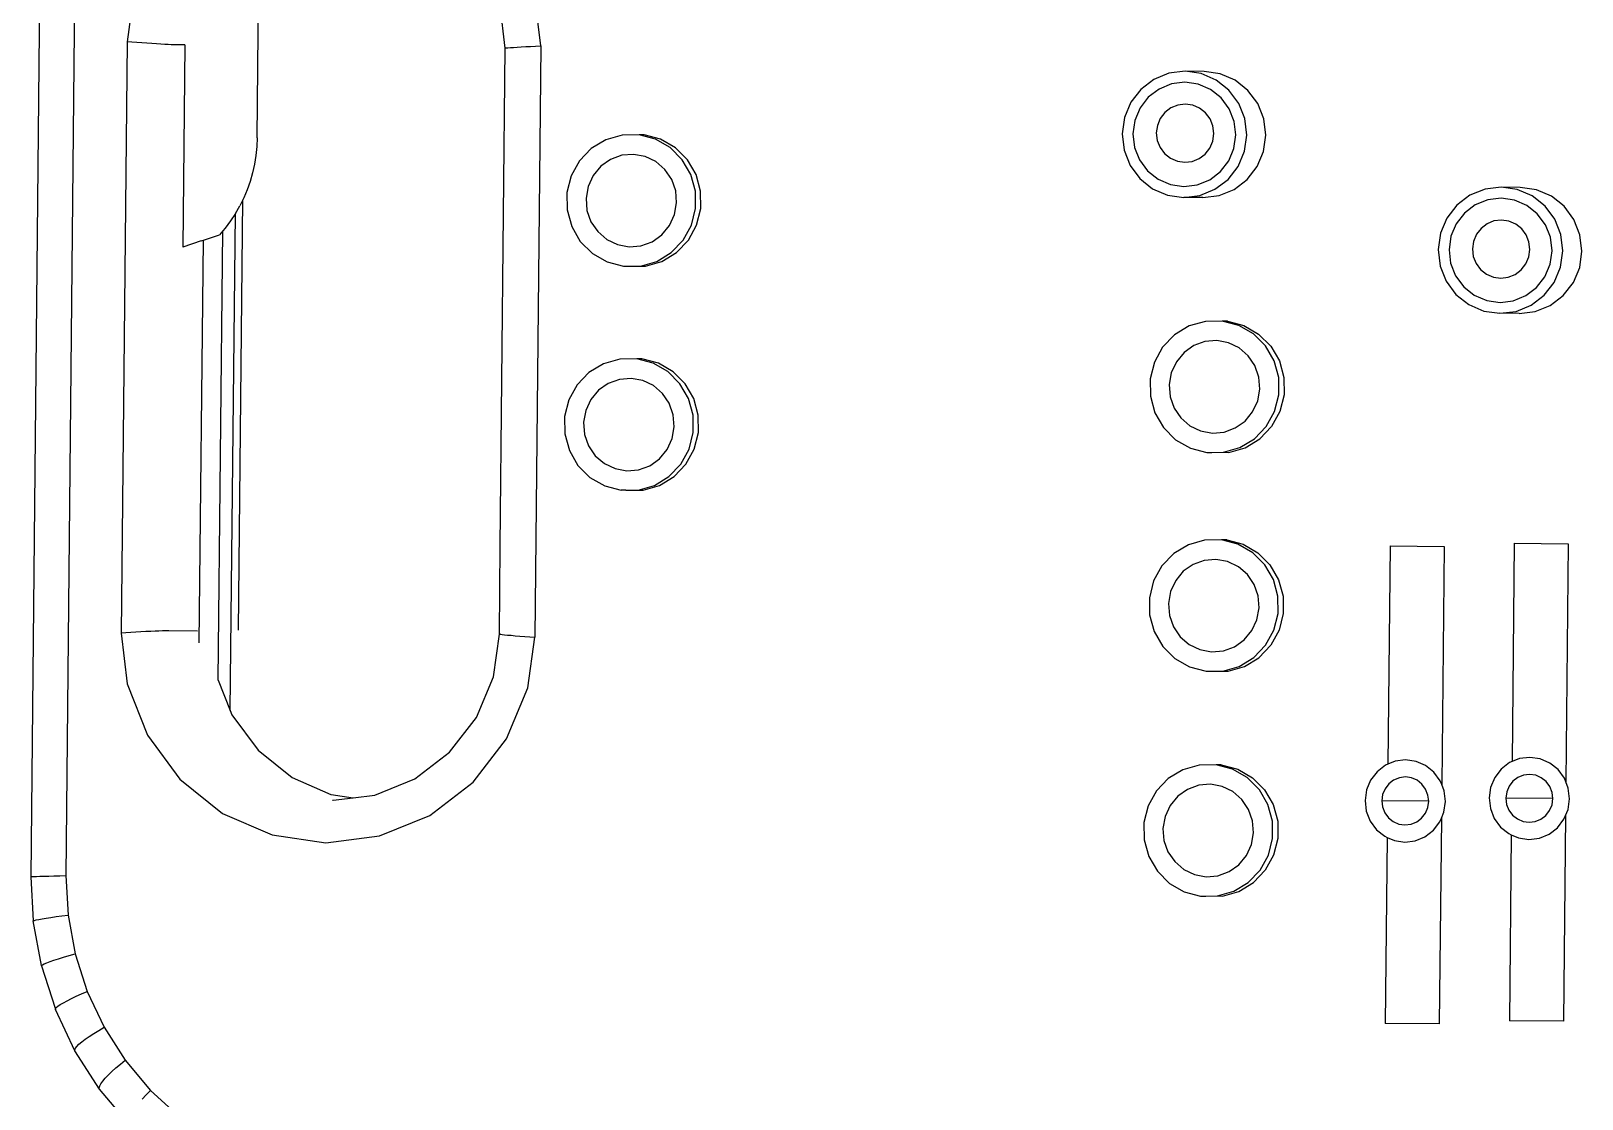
# Model space of a CAD drawing. Extents: x 3485972 to 3601240, y -673889 to -591207.
# Drawn here: x 3499661.6 to 3499848.6, y -608013.1 to -607884.4 of the extents above; entities that cross this region are included whole.
import ezdxf

# ---------------------------------------------------------------- set-up
doc = ezdxf.new("R2010")
doc.units = 0
doc.header["$LTSCALE"] = 6
doc.header["$MEASUREMENT"] = 0
doc.layers.add('medical equipment', color=4, linetype='CONTINUOUS')

msp = doc.modelspace()

# ---------------------------------------------------------------- linework, layer by layer
at = {"layer": 'medical equipment'}
for p, q in [((3499661.63, -607986.34), (3499664.87, -607662.29)), ((3499669.07, -607662.52), (3499665.83, -607986.21)), ((3499688.9, -607897.27), (3499689.14, -607873)), ((3499674.06, -607879.58), (3499673.21, -607885.69)), ((3499718.82, -607886.47), (3499718.19, -607881.33)), ((3499723.09, -607886.19), (3499722.36, -607880.06)), ((3499673.21, -607885.69), (3499672.5, -607956.97)), ((3499673.78, -607885.74), (3499673.21, -607885.69)), ((3499674.37, -607885.78), (3499673.78, -607885.74)), ((3499674.98, -607885.83), (3499674.37, -607885.78)), ((3499675.6, -607885.87), (3499674.98, -607885.83)), ((3499676.19, -607885.92), (3499675.6, -607885.87)), ((3499676.76, -607885.96), (3499676.19, -607885.92)), ((3499677.29, -607885.99), (3499676.76, -607885.96)), ((3499677.77, -607886.02), (3499677.29, -607885.99)), ((3499678.18, -607886.05), (3499677.77, -607886.02)), ((3499678.52, -607886.07), (3499678.18, -607886.05)), ((3499678.77, -607886.08), (3499678.52, -607886.07)), ((3499678.94, -607886.08), (3499678.77, -607886.08)), ((3499680.16, -607886.09), (3499678.94, -607886.08)), ((3499680.16, -607886.09), (3499679.92, -607910.47)), ((3499718.2, -607946.51), (3499718.82, -607886.47)), ((3499718.87, -607886.48), (3499718.82, -607886.47)), ((3499718.87, -607886.48), (3499718.93, -607886.45)), ((3499718.93, -607886.48), (3499718.87, -607886.48)), ((3499718.93, -607886.45), (3499719.14, -607886.44)), ((3499719.14, -607886.44), (3499719.43, -607886.41)), ((3499719.43, -607886.41), (3499719.79, -607886.39)), ((3499719.79, -607886.39), (3499720.23, -607886.36)), ((3499720.23, -607886.36), (3499720.73, -607886.33)), ((3499720.73, -607886.33), (3499721.28, -607886.29)), ((3499721.28, -607886.29), (3499721.87, -607886.26)), ((3499721.87, -607886.26), (3499722.47, -607886.22)), ((3499723.09, -607886.19), (3499722.38, -607957.47)), ((3499722.47, -607886.22), (3499723.09, -607886.19)), ((3499797.01, -607890.24), (3499795.44, -607891.44)), ((3499798.83, -607889.5), (3499797.01, -607890.24)), ((3499799.15, -607890.79), (3499797.65, -607891.4)), ((3499800.78, -607889.26), (3499798.83, -607889.5)), ((3499800.76, -607890.59), (3499799.15, -607890.79)), ((3499802.37, -607890.82), (3499800.76, -607890.59)), ((3499802.72, -607889.54), (3499800.78, -607889.26)), ((3499803.08, -607889.28), (3499800.78, -607889.26)), ((3499803.86, -607891.46), (3499802.37, -607890.82)), ((3499804.53, -607890.32), (3499802.72, -607889.54)), ((3499805.02, -607889.56), (3499803.08, -607889.28)), ((3499806.07, -607891.54), (3499804.53, -607890.32)), ((3499806.83, -607890.34), (3499805.02, -607889.56)), ((3499808.37, -607891.56), (3499806.83, -607890.34)), ((3499795.44, -607891.44), (3499794.23, -607893)), ((3499796.35, -607892.38), (3499795.35, -607893.67)), ((3499797.65, -607891.4), (3499796.35, -607892.38)), ((3499805.13, -607892.47), (3499803.86, -607891.46)), ((3499806.11, -607893.78), (3499805.13, -607892.47)), ((3499807.25, -607893.13), (3499806.07, -607891.54)), ((3499809.55, -607893.15), (3499808.37, -607891.56)), ((3499794.23, -607893), (3499793.46, -607894.82)), ((3499795.35, -607893.67), (3499794.72, -607895.18)), ((3499798.35, -607894.22), (3499797.79, -607894.94)), ((3499799.07, -607893.67), (3499798.35, -607894.22)), ((3499799.91, -607893.33), (3499799.07, -607893.67)), ((3499800.81, -607893.22), (3499799.91, -607893.33)), ((3499801.71, -607893.35), (3499800.81, -607893.22)), ((3499802.54, -607893.71), (3499801.71, -607893.35)), ((3499803.25, -607894.27), (3499802.54, -607893.71)), ((3499803.8, -607895), (3499803.25, -607894.27)), ((3499806.71, -607895.3), (3499806.11, -607893.78)), ((3499807.98, -607894.97), (3499807.25, -607893.13)), ((3499810.29, -607894.99), (3499809.55, -607893.15)), ((3499793.46, -607894.82), (3499793.18, -607896.79)), ((3499794.72, -607895.18), (3499794.49, -607896.8)), ((3499797.44, -607895.79), (3499797.31, -607896.69)), ((3499797.79, -607894.94), (3499797.44, -607895.79)), ((3499804.13, -607895.85), (3499803.8, -607895)), ((3499804.24, -607896.76), (3499804.13, -607895.85)), ((3499806.91, -607896.93), (3499806.71, -607895.3)), ((3499808.22, -607896.94), (3499807.98, -607894.97)), ((3499810.52, -607896.96), (3499810.29, -607894.99)), ((3499688.9, -607897.27), (3499688.86, -607898.34)), ((3499730.95, -607897.51), (3499729.19, -607898.57)), ((3499732.91, -607896.95), (3499730.95, -607897.51)), ((3499734.95, -607896.93), (3499732.91, -607896.95)), ((3499736.93, -607897.44), (3499734.95, -607896.93)), ((3499735.58, -607896.93), (3499734.95, -607896.93)), ((3499737.55, -607897.45), (3499735.58, -607896.93)), ((3499738.7, -607898.46), (3499736.93, -607897.44)), ((3499739.33, -607898.47), (3499737.55, -607897.45)), ((3499793.18, -607896.79), (3499793.42, -607898.76)), ((3499794.49, -607896.8), (3499794.69, -607898.43)), ((3499797.31, -607896.69), (3499797.42, -607897.6)), ((3499797.42, -607897.6), (3499797.76, -607898.45)), ((3499803.76, -607898.51), (3499804.12, -607897.67)), ((3499804.12, -607897.67), (3499804.24, -607896.76)), ((3499806.68, -607898.55), (3499806.91, -607896.93)), ((3499807.94, -607898.9), (3499808.22, -607896.94)), ((3499810.25, -607898.93), (3499810.52, -607896.96)), ((3499688.75, -607899.4), (3499688.58, -607900.46)), ((3499688.86, -607898.34), (3499688.75, -607899.4)), ((3499727.76, -607900.06), (3499726.76, -607901.87)), ((3499729.19, -607898.57), (3499727.76, -607900.06)), ((3499731.51, -607899.88), (3499730.33, -607900.71)), ((3499732.85, -607899.39), (3499731.51, -607899.88)), ((3499734.28, -607899.27), (3499732.85, -607899.39)), ((3499735.68, -607899.53), (3499734.28, -607899.27)), ((3499736.97, -607900.15), (3499735.68, -607899.53)), ((3499738.06, -607901.09), (3499736.97, -607900.15)), ((3499740.16, -607899.92), (3499738.7, -607898.46)), ((3499740.79, -607899.93), (3499739.33, -607898.47)), ((3499741.2, -607901.71), (3499740.16, -607899.92)), ((3499741.82, -607901.72), (3499740.79, -607899.93)), ((3499793.42, -607898.76), (3499794.15, -607900.6)), ((3499794.69, -607898.43), (3499795.29, -607899.95)), ((3499795.29, -607899.95), (3499796.27, -607901.26)), ((3499797.76, -607898.45), (3499798.3, -607899.18)), ((3499798.3, -607899.18), (3499799.01, -607899.74)), ((3499799.01, -607899.74), (3499799.85, -607900.1)), ((3499799.85, -607900.1), (3499800.74, -607900.23)), ((3499800.74, -607900.23), (3499801.64, -607900.12)), ((3499801.64, -607900.12), (3499802.48, -607899.78)), ((3499802.48, -607899.78), (3499803.2, -607899.23)), ((3499803.2, -607899.23), (3499803.76, -607898.51)), ((3499805.05, -607901.34), (3499806.05, -607900.06)), ((3499806.05, -607900.06), (3499806.68, -607898.55)), ((3499807.17, -607900.73), (3499807.94, -607898.9)), ((3499809.48, -607900.75), (3499810.25, -607898.93)), ((3499688.34, -607901.5), (3499688.05, -607902.53)), ((3499688.58, -607900.46), (3499688.34, -607901.5)), ((3499726.76, -607901.87), (3499726.25, -607903.88)), ((3499729.41, -607901.82), (3499728.8, -607903.14)), ((3499730.33, -607900.71), (3499729.41, -607901.82)), ((3499738.88, -607902.29), (3499738.06, -607901.09)), ((3499741.75, -607903.71), (3499741.2, -607901.71)), ((3499742.37, -607903.72), (3499741.82, -607901.72)), ((3499794.15, -607900.6), (3499795.33, -607902.19)), ((3499796.27, -607901.26), (3499797.54, -607902.27)), ((3499803.75, -607902.33), (3499805.05, -607901.34)), ((3499805.96, -607902.29), (3499807.17, -607900.73)), ((3499808.27, -607902.31), (3499809.48, -607900.75)), ((3499687.69, -607903.53), (3499687.28, -607904.52)), ((3499688.05, -607902.53), (3499687.69, -607903.53)), ((3499726.25, -607903.88), (3499726.27, -607905.96)), ((3499728.8, -607903.14), (3499728.55, -607904.57)), ((3499739.36, -607903.66), (3499738.88, -607902.29)), ((3499739.47, -607905.11), (3499739.36, -607903.66)), ((3499741.77, -607905.79), (3499741.75, -607903.71)), ((3499742.39, -607905.8), (3499742.37, -607903.72)), ((3499795.33, -607902.19), (3499796.87, -607903.41)), ((3499796.87, -607903.41), (3499798.68, -607904.19)), ((3499797.54, -607902.27), (3499799.03, -607902.91)), ((3499799.03, -607902.91), (3499800.64, -607903.14)), ((3499800.64, -607903.14), (3499802.25, -607902.94)), ((3499802.25, -607902.94), (3499803.75, -607902.33)), ((3499802.57, -607904.23), (3499804.39, -607903.48)), ((3499804.39, -607903.48), (3499805.96, -607902.29)), ((3499804.88, -607904.25), (3499806.7, -607903.51)), ((3499806.7, -607903.51), (3499808.27, -607902.31)), ((3499836.95, -607903.47), (3499835.12, -607904.21)), ((3499838.89, -607903.23), (3499836.95, -607903.47)), ((3499840.84, -607903.51), (3499838.89, -607903.23)), ((3499841.2, -607903.26), (3499838.89, -607903.23)), ((3499842.64, -607904.29), (3499840.84, -607903.51)), ((3499843.14, -607903.53), (3499841.2, -607903.26)), ((3499844.95, -607904.31), (3499843.14, -607903.53)), ((3499686.27, -607906.4), (3499686.8, -607905.47)), ((3499686.64, -607956.63), (3499687.16, -607904.75)), ((3499687.28, -607904.52), (3499686.8, -607905.47)), ((3499728.55, -607904.57), (3499728.66, -607906.02)), ((3499739.22, -607906.54), (3499739.47, -607905.11)), ((3499741.26, -607907.81), (3499741.77, -607905.79)), ((3499741.89, -607907.82), (3499742.39, -607905.8)), ((3499798.68, -607904.19), (3499800.62, -607904.46)), ((3499800.62, -607904.46), (3499802.57, -607904.23)), ((3499802.93, -607904.49), (3499800.62, -607904.46)), ((3499802.93, -607904.49), (3499804.88, -607904.25)), ((3499833.55, -607905.41), (3499832.34, -607906.97)), ((3499835.12, -607904.21), (3499833.55, -607905.41)), ((3499835.77, -607905.37), (3499834.47, -607906.35)), ((3499837.27, -607904.76), (3499835.77, -607905.37)), ((3499838.88, -607904.56), (3499837.27, -607904.76)), ((3499840.49, -607904.79), (3499838.88, -607904.56)), ((3499841.98, -607905.43), (3499840.49, -607904.79)), ((3499843.25, -607906.44), (3499841.98, -607905.43)), ((3499844.19, -607905.51), (3499842.64, -607904.29)), ((3499845.37, -607907.1), (3499844.19, -607905.51)), ((3499846.49, -607905.53), (3499844.95, -607904.31)), ((3499847.67, -607907.12), (3499846.49, -607905.53)), ((3499685.68, -607907.29), (3499685.04, -607908.15)), ((3499685.64, -607966.3), (3499686.27, -607906.4)), ((3499686.27, -607906.4), (3499685.68, -607907.29)), ((3499726.27, -607905.96), (3499726.82, -607907.97)), ((3499728.66, -607906.02), (3499729.15, -607907.39)), ((3499729.15, -607907.39), (3499729.96, -607908.59)), ((3499738.61, -607907.86), (3499739.22, -607906.54)), ((3499832.34, -607906.97), (3499831.57, -607908.79)), ((3499833.47, -607907.64), (3499832.84, -607909.15)), ((3499834.47, -607906.35), (3499833.47, -607907.64)), ((3499837.19, -607907.64), (3499836.47, -607908.19)), ((3499838.03, -607907.3), (3499837.19, -607907.64)), ((3499838.93, -607907.19), (3499838.03, -607907.3)), ((3499839.83, -607907.32), (3499838.93, -607907.19)), ((3499840.66, -607907.68), (3499839.83, -607907.32)), ((3499841.37, -607908.24), (3499840.66, -607907.68)), ((3499844.23, -607907.75), (3499843.25, -607906.44)), ((3499846.1, -607908.94), (3499845.37, -607907.1)), ((3499848.4, -607908.96), (3499847.67, -607907.12)), ((3499682.41, -607909.63), (3499684.36, -607908.97)), ((3499684.21, -607962.64), (3499684.75, -607908.5)), ((3499684.75, -607908.5), (3499684.36, -607908.97)), ((3499685.04, -607908.15), (3499684.75, -607908.5)), ((3499726.82, -607907.97), (3499727.86, -607909.76)), ((3499729.96, -607908.59), (3499731.05, -607909.53)), ((3499731.05, -607909.53), (3499732.34, -607910.15)), ((3499736.51, -607909.8), (3499737.69, -607908.97)), ((3499737.69, -607908.97), (3499738.61, -607907.86)), ((3499740.26, -607909.62), (3499741.26, -607907.81)), ((3499740.89, -607909.63), (3499741.89, -607907.82)), ((3499831.57, -607908.79), (3499831.3, -607910.76)), ((3499832.84, -607909.15), (3499832.61, -607910.77)), ((3499835.91, -607908.91), (3499835.55, -607909.76)), ((3499836.47, -607908.19), (3499835.91, -607908.91)), ((3499841.91, -607908.97), (3499841.37, -607908.24)), ((3499842.25, -607909.82), (3499841.91, -607908.97)), ((3499844.83, -607909.27), (3499844.23, -607907.75)), ((3499845.03, -607910.9), (3499844.83, -607909.27)), ((3499846.34, -607910.91), (3499846.1, -607908.94)), ((3499848.64, -607910.93), (3499848.4, -607908.96)), ((3499682.16, -607909.71), (3499679.92, -607910.47)), ((3499681.92, -607958.16), (3499682.41, -607909.63)), ((3499682.16, -607909.71), (3499682.41, -607909.63)), ((3499727.86, -607909.76), (3499729.32, -607911.21)), ((3499729.32, -607911.21), (3499731.1, -607912.23)), ((3499732.34, -607910.15), (3499733.75, -607910.41)), ((3499733.75, -607910.41), (3499735.17, -607910.29)), ((3499735.17, -607910.29), (3499736.51, -607909.8)), ((3499737.08, -607912.17), (3499738.83, -607911.11)), ((3499737.7, -607912.17), (3499739.46, -607911.12)), ((3499738.83, -607911.11), (3499740.26, -607909.62)), ((3499739.46, -607911.12), (3499740.89, -607909.63)), ((3499831.3, -607910.76), (3499831.53, -607912.73)), ((3499832.61, -607910.77), (3499832.8, -607912.4)), ((3499835.55, -607909.76), (3499835.43, -607910.66)), ((3499835.43, -607910.66), (3499835.54, -607911.57)), ((3499842.23, -607911.64), (3499842.36, -607910.73)), ((3499842.36, -607910.73), (3499842.25, -607909.82)), ((3499844.8, -607912.52), (3499845.03, -607910.9)), ((3499846.06, -607912.87), (3499846.34, -607910.91)), ((3499848.37, -607912.9), (3499848.64, -607910.93)), ((3499731.1, -607912.23), (3499733.07, -607912.75)), ((3499733.07, -607912.75), (3499733.65, -607912.74)), ((3499733.65, -607912.74), (3499733.7, -607912.76)), ((3499733.7, -607912.76), (3499735.11, -607912.73)), ((3499735.11, -607912.73), (3499737.08, -607912.17)), ((3499735.11, -607912.73), (3499735.74, -607912.73)), ((3499735.74, -607912.73), (3499737.7, -607912.17)), ((3499831.53, -607912.73), (3499832.27, -607914.57)), ((3499832.8, -607912.4), (3499833.41, -607913.92)), ((3499835.54, -607911.57), (3499835.87, -607912.42)), ((3499835.87, -607912.42), (3499836.42, -607913.15)), ((3499836.42, -607913.15), (3499837.13, -607913.71)), ((3499840.6, -607913.75), (3499841.32, -607913.2)), ((3499841.32, -607913.2), (3499841.88, -607912.48)), ((3499841.88, -607912.48), (3499842.23, -607911.64)), ((3499844.16, -607914.03), (3499844.8, -607912.52)), ((3499845.29, -607914.7), (3499846.06, -607912.87)), ((3499847.6, -607914.72), (3499848.37, -607912.9)), ((3499832.27, -607914.57), (3499833.45, -607916.16)), ((3499833.41, -607913.92), (3499834.38, -607915.23)), ((3499837.13, -607913.71), (3499837.96, -607914.07)), ((3499837.96, -607914.07), (3499838.86, -607914.2)), ((3499838.86, -607914.2), (3499839.76, -607914.09)), ((3499839.76, -607914.09), (3499840.6, -607913.75)), ((3499843.16, -607915.32), (3499844.16, -607914.03)), ((3499844.08, -607916.26), (3499845.29, -607914.7)), ((3499846.39, -607916.28), (3499847.6, -607914.72)), ((3499833.45, -607916.16), (3499834.99, -607917.38)), ((3499834.38, -607915.23), (3499835.66, -607916.24)), ((3499835.66, -607916.24), (3499837.15, -607916.88)), ((3499837.15, -607916.88), (3499838.76, -607917.11)), ((3499838.76, -607917.11), (3499840.36, -607916.91)), ((3499840.36, -607916.91), (3499841.87, -607916.3)), ((3499841.87, -607916.3), (3499843.16, -607915.32)), ((3499842.51, -607917.45), (3499844.08, -607916.26)), ((3499844.82, -607917.48), (3499846.39, -607916.28)), ((3499834.99, -607917.38), (3499836.8, -607918.16)), ((3499836.8, -607918.16), (3499838.74, -607918.43)), ((3499838.74, -607918.43), (3499840.69, -607918.2)), ((3499841.05, -607918.46), (3499838.74, -607918.43)), ((3499840.69, -607918.2), (3499842.51, -607917.45)), ((3499841.05, -607918.46), (3499842.99, -607918.22)), ((3499842.99, -607918.22), (3499844.82, -607917.48)), ((3499801.27, -607919.96), (3499799.51, -607921.02)), ((3499803.23, -607919.4), (3499801.27, -607919.96)), ((3499805.27, -607919.38), (3499803.23, -607919.4)), ((3499807.25, -607919.9), (3499805.27, -607919.38)), ((3499805.9, -607919.39), (3499805.27, -607919.38)), ((3499805.9, -607919.39), (3499807.87, -607919.9)), ((3499809.02, -607920.92), (3499807.25, -607919.9)), ((3499807.87, -607919.9), (3499809.65, -607920.93)), ((3499798.08, -607922.51), (3499797.08, -607924.32)), ((3499799.51, -607921.02), (3499798.08, -607922.51)), ((3499801.83, -607922.33), (3499800.66, -607923.16)), ((3499803.17, -607921.84), (3499801.83, -607922.33)), ((3499804.6, -607921.72), (3499803.17, -607921.84)), ((3499806, -607921.98), (3499804.6, -607921.72)), ((3499807.29, -607922.6), (3499806, -607921.98)), ((3499808.38, -607923.54), (3499807.29, -607922.6)), ((3499810.48, -607922.37), (3499809.02, -607920.92)), ((3499809.65, -607920.93), (3499811.11, -607922.38)), ((3499811.52, -607924.16), (3499810.48, -607922.37)), ((3499811.11, -607922.38), (3499812.15, -607924.17)), ((3499730.66, -607924.51), (3499728.9, -607925.57)), ((3499732.62, -607923.95), (3499730.66, -607924.51)), ((3499734.66, -607923.93), (3499732.62, -607923.95)), ((3499736.64, -607924.44), (3499734.66, -607923.93)), ((3499735.29, -607923.93), (3499734.66, -607923.93)), ((3499737.27, -607924.45), (3499735.29, -607923.93)), ((3499738.42, -607925.46), (3499736.64, -607924.44)), ((3499739.04, -607925.47), (3499737.27, -607924.45)), ((3499797.08, -607924.32), (3499796.57, -607926.34)), ((3499799.73, -607924.28), (3499799.12, -607925.59)), ((3499800.66, -607923.16), (3499799.73, -607924.28)), ((3499809.2, -607924.74), (3499808.38, -607923.54)), ((3499812.07, -607926.17), (3499811.52, -607924.16)), ((3499812.15, -607924.17), (3499812.69, -607926.17)), ((3499728.9, -607925.57), (3499727.48, -607927.05)), ((3499732.57, -607926.39), (3499731.22, -607926.88)), ((3499733.99, -607926.27), (3499732.57, -607926.39)), ((3499735.39, -607926.52), (3499733.99, -607926.27)), ((3499739.87, -607926.92), (3499738.42, -607925.46)), ((3499740.5, -607926.92), (3499739.04, -607925.47)), ((3499796.57, -607926.34), (3499796.6, -607928.42)), ((3499799.12, -607925.59), (3499798.87, -607927.03)), ((3499809.68, -607926.11), (3499809.2, -607924.74)), ((3499809.8, -607927.56), (3499809.68, -607926.11)), ((3499812.09, -607928.25), (3499812.07, -607926.17)), ((3499812.69, -607926.17), (3499812.72, -607928.25)), ((3499727.48, -607927.05), (3499726.47, -607928.87)), ((3499730.05, -607927.71), (3499729.13, -607928.82)), ((3499731.22, -607926.88), (3499730.05, -607927.71)), ((3499736.69, -607927.15), (3499735.39, -607926.52)), ((3499737.78, -607928.09), (3499736.69, -607927.15)), ((3499738.59, -607929.28), (3499737.78, -607928.09)), ((3499740.91, -607928.71), (3499739.87, -607926.92)), ((3499741.54, -607928.71), (3499740.5, -607926.92)), ((3499798.87, -607927.03), (3499798.99, -607928.48)), ((3499809.54, -607928.99), (3499809.8, -607927.56)), ((3499811.58, -607930.26), (3499812.09, -607928.25)), ((3499812.72, -607928.25), (3499812.21, -607930.27)), ((3499726.47, -607928.87), (3499725.97, -607930.88)), ((3499729.13, -607928.82), (3499728.52, -607930.14)), ((3499739.07, -607930.65), (3499738.59, -607929.28)), ((3499741.46, -607930.71), (3499740.91, -607928.71)), ((3499742.09, -607930.72), (3499741.54, -607928.71)), ((3499796.6, -607928.42), (3499797.14, -607930.42)), ((3499798.99, -607928.48), (3499799.47, -607929.85)), ((3499799.47, -607929.85), (3499800.28, -607931.04)), ((3499808.93, -607930.31), (3499809.54, -607928.99)), ((3499725.97, -607930.88), (3499725.99, -607932.96)), ((3499728.52, -607930.14), (3499728.26, -607931.57)), ((3499728.26, -607931.57), (3499728.38, -607933.02)), ((3499739.19, -607932.11), (3499739.07, -607930.65)), ((3499741.48, -607932.79), (3499741.46, -607930.71)), ((3499742.11, -607932.8), (3499742.09, -607930.72)), ((3499797.14, -607930.42), (3499798.18, -607932.21)), ((3499800.28, -607931.04), (3499801.37, -607931.99)), ((3499801.37, -607931.99), (3499802.66, -607932.61)), ((3499806.83, -607932.25), (3499808.01, -607931.42)), ((3499808.01, -607931.42), (3499808.93, -607930.31)), ((3499810.58, -607932.08), (3499811.58, -607930.26)), ((3499812.21, -607930.27), (3499811.21, -607932.08)), ((3499725.99, -607932.96), (3499726.54, -607934.97)), ((3499728.38, -607933.02), (3499728.86, -607934.39)), ((3499738.32, -607934.86), (3499738.93, -607933.54)), ((3499738.93, -607933.54), (3499739.19, -607932.11)), ((3499740.98, -607934.81), (3499741.48, -607932.79)), ((3499741.6, -607934.81), (3499742.11, -607932.8)), ((3499798.18, -607932.21), (3499799.64, -607933.67)), ((3499799.64, -607933.67), (3499801.42, -607934.69)), ((3499802.66, -607932.61), (3499804.07, -607932.87)), ((3499804.07, -607932.87), (3499805.49, -607932.75)), ((3499805.49, -607932.75), (3499806.83, -607932.25)), ((3499807.4, -607934.62), (3499809.15, -607933.56)), ((3499808.02, -607934.63), (3499809.78, -607933.57)), ((3499809.15, -607933.56), (3499810.58, -607932.08)), ((3499811.21, -607932.08), (3499809.78, -607933.57)), ((3499726.54, -607934.97), (3499727.58, -607936.76)), ((3499728.86, -607934.39), (3499729.67, -607935.59)), ((3499729.67, -607935.59), (3499730.76, -607936.53)), ((3499737.4, -607935.97), (3499738.32, -607934.86)), ((3499739.97, -607936.62), (3499740.98, -607934.81)), ((3499740.6, -607936.63), (3499741.6, -607934.81)), ((3499801.42, -607934.69), (3499803.39, -607935.21)), ((3499803.39, -607935.21), (3499803.97, -607935.2)), ((3499803.97, -607935.2), (3499804.02, -607935.21)), ((3499804.02, -607935.21), (3499805.43, -607935.18)), ((3499805.43, -607935.18), (3499807.4, -607934.62)), ((3499805.43, -607935.18), (3499806.06, -607935.19)), ((3499806.06, -607935.19), (3499808.02, -607934.63)), ((3499727.58, -607936.76), (3499729.03, -607938.21)), ((3499730.76, -607936.53), (3499732.05, -607937.15)), ((3499732.05, -607937.15), (3499733.46, -607937.41)), ((3499733.46, -607937.41), (3499734.88, -607937.29)), ((3499734.88, -607937.29), (3499736.23, -607936.8)), ((3499736.23, -607936.8), (3499737.4, -607935.97)), ((3499738.55, -607938.11), (3499739.97, -607936.62)), ((3499739.17, -607938.11), (3499740.6, -607936.63)), ((3499729.03, -607938.21), (3499730.81, -607939.23)), ((3499730.81, -607939.23), (3499732.79, -607939.75)), ((3499734.83, -607939.73), (3499736.79, -607939.17)), ((3499735.45, -607939.73), (3499737.42, -607939.17)), ((3499736.79, -607939.17), (3499738.55, -607938.11)), ((3499737.42, -607939.17), (3499739.17, -607938.11)), ((3499733.36, -607939.74), (3499732.79, -607939.75)), ((3499733.36, -607939.74), (3499733.41, -607939.76)), ((3499733.41, -607939.76), (3499734.83, -607939.73)), ((3499734.83, -607939.73), (3499735.45, -607939.73)), ((3499718.11, -607957.11), (3499718.2, -607946.51)), ((3499801.18, -607946.33), (3499799.42, -607947.39)), ((3499803.14, -607945.77), (3499801.18, -607946.33)), ((3499805.18, -607945.75), (3499803.14, -607945.77)), ((3499807.16, -607946.27), (3499805.18, -607945.75)), ((3499805.81, -607945.75), (3499805.18, -607945.75)), ((3499805.81, -607945.75), (3499807.78, -607946.27)), ((3499808.94, -607947.29), (3499807.16, -607946.27)), ((3499807.78, -607946.27), (3499809.56, -607947.29)), ((3499825.51, -607946.46), (3499825.24, -607972.78)), ((3499825.51, -607946.46), (3499832.01, -607946.52)), ((3499832.01, -607946.52), (3499831.73, -607975.23)), ((3499840.48, -607946.14), (3499840.21, -607972.46)), ((3499840.48, -607946.14), (3499846.99, -607946.21)), ((3499846.99, -607946.21), (3499846.7, -607974.91)), ((3499799.42, -607947.39), (3499798, -607948.88)), ((3499801.74, -607948.7), (3499800.57, -607949.53)), ((3499803.09, -607948.21), (3499801.74, -607948.7)), ((3499804.51, -607948.09), (3499803.09, -607948.21)), ((3499805.91, -607948.35), (3499804.51, -607948.09)), ((3499807.21, -607948.97), (3499805.91, -607948.35)), ((3499810.39, -607948.74), (3499808.94, -607947.29)), ((3499809.56, -607947.29), (3499811.02, -607948.75)), ((3499811.43, -607950.53), (3499810.39, -607948.74)), ((3499811.02, -607948.75), (3499812.06, -607950.54)), ((3499796.99, -607950.69), (3499796.49, -607952.71)), ((3499798, -607948.88), (3499796.99, -607950.69)), ((3499799.65, -607950.64), (3499799.04, -607951.96)), ((3499800.57, -607949.53), (3499799.65, -607950.64)), ((3499808.3, -607949.91), (3499807.21, -607948.97)), ((3499809.11, -607951.11), (3499808.3, -607949.91)), ((3499811.98, -607952.53), (3499811.43, -607950.53)), ((3499812.06, -607950.54), (3499812.61, -607952.54)), ((3499799.04, -607951.96), (3499798.78, -607953.39)), ((3499809.59, -607952.48), (3499809.11, -607951.11)), ((3499809.71, -607953.93), (3499809.59, -607952.48)), ((3499812, -607954.62), (3499811.98, -607952.53)), ((3499812.61, -607952.54), (3499812.63, -607954.62)), ((3499796.49, -607952.71), (3499796.51, -607954.79)), ((3499798.78, -607953.39), (3499798.9, -607954.84)), ((3499809.45, -607955.36), (3499809.71, -607953.93)), ((3499796.51, -607954.79), (3499797.06, -607956.79)), ((3499798.9, -607954.84), (3499799.38, -607956.21)), ((3499799.38, -607956.21), (3499800.19, -607957.41)), ((3499808.84, -607956.68), (3499809.45, -607955.36)), ((3499811.5, -607956.63), (3499812, -607954.62)), ((3499812.63, -607954.62), (3499812.12, -607956.64)), ((3499673.06, -607956.94), (3499672.5, -607956.97)), ((3499672.5, -607956.97), (3499673.22, -607963.1)), ((3499673.66, -607956.9), (3499673.06, -607956.94)), ((3499674.27, -607956.87), (3499673.66, -607956.9)), ((3499674.89, -607956.83), (3499674.27, -607956.87)), ((3499675.49, -607956.8), (3499674.89, -607956.83)), ((3499676.06, -607956.78), (3499675.49, -607956.8)), ((3499676.59, -607956.75), (3499676.06, -607956.78)), ((3499677.06, -607956.73), (3499676.59, -607956.75)), ((3499677.47, -607956.71), (3499677.06, -607956.73)), ((3499677.81, -607956.7), (3499677.47, -607956.71)), ((3499678.06, -607956.7), (3499677.81, -607956.7)), ((3499678.23, -607956.69), (3499678.06, -607956.7)), ((3499681.69, -607956.73), (3499678.23, -607956.69)), ((3499717.38, -607962.23), (3499718.11, -607957.11)), ((3499718.17, -607957.09), (3499718.11, -607957.11)), ((3499718.22, -607957.09), (3499718.17, -607957.09)), ((3499718.17, -607957.09), (3499718.22, -607957.12)), ((3499718.22, -607957.12), (3499718.43, -607957.14)), ((3499718.43, -607957.14), (3499718.72, -607957.17)), ((3499718.72, -607957.17), (3499719.09, -607957.21)), ((3499719.09, -607957.21), (3499719.53, -607957.24)), ((3499719.53, -607957.24), (3499720.02, -607957.29)), ((3499720.02, -607957.29), (3499720.57, -607957.33)), ((3499720.57, -607957.33), (3499721.16, -607957.38)), ((3499721.16, -607957.38), (3499721.76, -607957.42)), ((3499721.52, -607963.58), (3499722.38, -607957.47)), ((3499721.76, -607957.42), (3499722.38, -607957.47)), ((3499797.06, -607956.79), (3499798.09, -607958.58)), ((3499800.19, -607957.41), (3499801.28, -607958.35)), ((3499806.75, -607958.62), (3499807.92, -607957.79)), ((3499807.92, -607957.79), (3499808.84, -607956.68)), ((3499810.49, -607958.44), (3499811.5, -607956.63)), ((3499812.12, -607956.64), (3499811.12, -607958.45)), ((3499798.09, -607958.58), (3499799.55, -607960.04)), ((3499799.55, -607960.04), (3499801.33, -607961.06)), ((3499801.28, -607958.35), (3499802.57, -607958.97)), ((3499802.57, -607958.97), (3499803.98, -607959.23)), ((3499803.98, -607959.23), (3499805.4, -607959.11)), ((3499805.4, -607959.11), (3499806.75, -607958.62)), ((3499807.31, -607960.99), (3499809.07, -607959.93)), ((3499807.94, -607961), (3499809.69, -607959.94)), ((3499809.07, -607959.93), (3499810.49, -607958.44)), ((3499811.12, -607958.45), (3499809.69, -607959.94)), ((3499801.33, -607961.06), (3499803.31, -607961.57)), ((3499803.31, -607961.57), (3499803.88, -607961.57)), ((3499803.88, -607961.57), (3499803.93, -607961.58)), ((3499803.93, -607961.58), (3499805.35, -607961.55)), ((3499805.35, -607961.55), (3499807.31, -607960.99)), ((3499805.35, -607961.55), (3499805.97, -607961.56)), ((3499805.97, -607961.56), (3499807.94, -607961)), ((3499673.22, -607963.1), (3499675.66, -607969.27)), ((3499684.21, -607962.64), (3499685.64, -607966.3)), ((3499715.33, -607967.13), (3499717.38, -607962.23)), ((3499718.96, -607969.71), (3499721.52, -607963.58)), ((3499685.64, -607966.3), (3499685.86, -607966.84)), ((3499685.86, -607966.84), (3499689, -607971.1)), ((3499712.1, -607971.33), (3499715.33, -607967.13)), ((3499675.66, -607969.27), (3499679.58, -607974.59)), ((3499689, -607971.1), (3499693.12, -607974.39)), ((3499714.94, -607974.95), (3499718.96, -607969.71)), ((3499707.92, -607974.54), (3499712.1, -607971.33)), ((3499802.49, -607972.88), (3499800.52, -607973.44)), ((3499804.53, -607972.86), (3499802.49, -607972.88)), ((3499806.5, -607973.38), (3499804.53, -607972.86)), ((3499805.15, -607972.87), (3499804.53, -607972.86)), ((3499805.15, -607972.87), (3499807.13, -607973.38)), ((3499824.94, -607972.9), (3499823.93, -607973.68)), ((3499825.24, -607972.78), (3499824.94, -607972.9)), ((3499826.12, -607972.42), (3499825.24, -607972.78)), ((3499827.38, -607972.26), (3499826.12, -607972.42)), ((3499828.63, -607972.44), (3499827.38, -607972.26)), ((3499829.79, -607972.95), (3499828.63, -607972.44)), ((3499830.79, -607973.75), (3499829.79, -607972.95)), ((3499839.91, -607972.59), (3499838.9, -607973.36)), ((3499840.21, -607972.46), (3499839.91, -607972.59)), ((3499841.09, -607972.1), (3499840.21, -607972.46)), ((3499842.35, -607971.95), (3499841.09, -607972.1)), ((3499843.6, -607972.13), (3499842.35, -607971.95)), ((3499844.76, -607972.64), (3499843.6, -607972.13)), ((3499845.76, -607973.43), (3499844.76, -607972.64)), ((3499679.58, -607974.59), (3499684.72, -607978.7)), ((3499693.12, -607974.39), (3499697.77, -607976.43)), ((3499703.07, -607976.53), (3499707.92, -607974.54)), ((3499709.72, -607978.95), (3499714.94, -607974.95)), ((3499798.76, -607974.5), (3499797.34, -607975.99)), ((3499800.52, -607973.44), (3499798.76, -607974.5)), ((3499808.28, -607974.4), (3499806.5, -607973.38)), ((3499807.13, -607973.38), (3499808.9, -607974.41)), ((3499809.74, -607975.85), (3499808.28, -607974.4)), ((3499808.9, -607974.41), (3499810.36, -607975.86)), ((3499823.15, -607974.69), (3499822.65, -607975.88)), ((3499823.93, -607973.68), (3499823.15, -607974.69)), ((3499825.93, -607974.69), (3499825.34, -607975.15)), ((3499826.62, -607974.41), (3499825.93, -607974.69)), ((3499827.35, -607974.32), (3499826.62, -607974.41)), ((3499828.09, -607974.42), (3499827.35, -607974.32)), ((3499828.77, -607974.72), (3499828.09, -607974.42)), ((3499829.35, -607975.19), (3499828.77, -607974.72)), ((3499831.55, -607974.78), (3499830.79, -607973.75)), ((3499831.73, -607975.23), (3499831.55, -607974.78)), ((3499838.12, -607974.38), (3499837.62, -607975.57)), ((3499838.9, -607973.36), (3499838.12, -607974.38)), ((3499840.31, -607974.83), (3499839.86, -607975.42)), ((3499840.9, -607974.38), (3499840.31, -607974.83)), ((3499841.59, -607974.09), (3499840.9, -607974.38)), ((3499842.33, -607974), (3499841.59, -607974.09)), ((3499843.06, -607974.11), (3499842.33, -607974)), ((3499843.74, -607974.41), (3499843.06, -607974.11)), ((3499844.32, -607974.87), (3499843.74, -607974.41)), ((3499844.77, -607975.47), (3499844.32, -607974.87)), ((3499846.52, -607974.46), (3499845.76, -607973.43)), ((3499846.7, -607974.91), (3499846.52, -607974.46)), ((3499846.99, -607975.66), (3499846.7, -607974.91)), ((3499697.77, -607976.43), (3499697.81, -607976.43)), ((3499697.81, -607976.43), (3499700.49, -607976.82)), ((3499698.05, -607977.13), (3499700.49, -607976.82)), ((3499700.49, -607976.82), (3499703.07, -607976.53)), ((3499797.34, -607975.99), (3499796.34, -607977.8)), ((3499799.91, -607976.64), (3499798.99, -607977.76)), ((3499801.08, -607975.81), (3499799.91, -607976.64)), ((3499802.43, -607975.32), (3499801.08, -607975.81)), ((3499803.85, -607975.2), (3499802.43, -607975.32)), ((3499805.26, -607975.46), (3499803.85, -607975.2)), ((3499806.55, -607976.08), (3499805.26, -607975.46)), ((3499807.64, -607977.02), (3499806.55, -607976.08)), ((3499810.77, -607977.64), (3499809.74, -607975.85)), ((3499810.36, -607975.86), (3499811.4, -607977.65)), ((3499822.65, -607975.88), (3499822.48, -607977.16)), ((3499824.6, -607976.43), (3499824.49, -607977.18)), ((3499824.89, -607975.74), (3499824.6, -607976.43)), ((3499825.34, -607975.15), (3499824.89, -607975.74)), ((3499829.79, -607975.79), (3499829.35, -607975.19)), ((3499830.07, -607976.49), (3499829.79, -607975.79)), ((3499830.16, -607977.24), (3499830.07, -607976.49)), ((3499832.02, -607975.98), (3499831.73, -607975.23)), ((3499832.18, -607977.26), (3499832.02, -607975.98)), ((3499837.62, -607975.57), (3499837.45, -607976.85)), ((3499837.45, -607976.85), (3499837.6, -607978.13)), ((3499839.57, -607976.12), (3499839.46, -607976.87)), ((3499839.46, -607976.87), (3499839.55, -607977.62)), ((3499845.13, -607976.92), (3499839.46, -607976.87)), ((3499839.86, -607975.42), (3499839.57, -607976.12)), ((3499845.04, -607976.17), (3499844.77, -607975.47)), ((3499845.13, -607976.92), (3499845.04, -607976.17)), ((3499847.15, -607976.94), (3499846.99, -607975.66)), ((3499684.72, -607978.7), (3499690.72, -607981.3)), ((3499698, -607977.13), (3499698.05, -607977.13)), ((3499796.34, -607977.8), (3499795.83, -607979.82)), ((3499798.99, -607977.76), (3499798.38, -607979.07)), ((3499808.45, -607978.22), (3499807.64, -607977.02)), ((3499808.93, -607979.59), (3499808.45, -607978.22)), ((3499811.32, -607979.65), (3499810.77, -607977.64)), ((3499811.4, -607977.65), (3499811.95, -607979.65)), ((3499822.48, -607977.16), (3499822.63, -607978.44)), ((3499822.63, -607978.44), (3499823.1, -607979.64)), ((3499824.49, -607977.18), (3499824.58, -607977.93)), ((3499830.16, -607977.24), (3499824.49, -607977.18)), ((3499824.58, -607977.93), (3499824.86, -607978.63)), ((3499824.86, -607978.63), (3499825.3, -607979.23)), ((3499829.31, -607979.27), (3499829.77, -607978.68)), ((3499829.77, -607978.68), (3499830.06, -607977.98)), ((3499830.06, -607977.98), (3499830.16, -607977.24)), ((3499831.69, -607979.28), (3499832, -607978.54)), ((3499832, -607978.54), (3499832.18, -607977.26)), ((3499837.6, -607978.13), (3499838.07, -607979.33)), ((3499839.55, -607977.62), (3499839.83, -607978.31)), ((3499839.83, -607978.31), (3499840.27, -607978.92)), ((3499844.28, -607978.96), (3499844.74, -607978.36)), ((3499844.74, -607978.36), (3499845.03, -607977.67)), ((3499845.03, -607977.67), (3499845.13, -607976.92)), ((3499846.66, -607978.97), (3499846.97, -607978.22)), ((3499846.97, -607978.22), (3499847.15, -607976.94)), ((3499703.66, -607981.43), (3499709.72, -607978.95)), ((3499795.83, -607979.82), (3499795.85, -607981.9)), ((3499798.38, -607979.07), (3499798.12, -607980.51)), ((3499798.12, -607980.51), (3499798.24, -607981.96)), ((3499809.05, -607981.04), (3499808.93, -607979.59)), ((3499811.34, -607981.73), (3499811.32, -607979.65)), ((3499811.95, -607979.65), (3499811.97, -607981.73)), ((3499823.1, -607979.64), (3499823.86, -607980.67)), ((3499825.3, -607979.23), (3499825.88, -607979.7)), ((3499825.88, -607979.7), (3499826.56, -607979.99)), ((3499826.56, -607979.99), (3499827.3, -607980.1)), ((3499827.3, -607980.1), (3499828.03, -607980.01)), ((3499828.03, -607980.01), (3499828.72, -607979.73)), ((3499828.72, -607979.73), (3499829.31, -607979.27)), ((3499830.72, -607980.74), (3499831.5, -607979.72)), ((3499831.69, -607979.28), (3499831.44, -608004.09)), ((3499831.5, -607979.72), (3499831.69, -607979.28)), ((3499838.07, -607979.33), (3499838.83, -607980.36)), ((3499838.83, -607980.36), (3499839.83, -607981.15)), ((3499840.27, -607978.92), (3499840.85, -607979.38)), ((3499840.85, -607979.38), (3499841.53, -607979.68)), ((3499841.53, -607979.68), (3499842.27, -607979.78)), ((3499842.27, -607979.78), (3499843, -607979.69)), ((3499843, -607979.69), (3499843.69, -607979.41)), ((3499843.69, -607979.41), (3499844.28, -607978.96)), ((3499844.68, -607981.2), (3499845.69, -607980.43)), ((3499845.69, -607980.43), (3499846.47, -607979.41)), ((3499846.66, -607978.97), (3499846.41, -608003.77)), ((3499846.47, -607979.41), (3499846.66, -607978.97)), ((3499690.72, -607981.3), (3499697.19, -607982.24)), ((3499697.19, -607982.24), (3499703.66, -607981.43)), ((3499795.85, -607981.9), (3499796.4, -607983.9)), ((3499798.24, -607981.96), (3499798.72, -607983.33)), ((3499808.19, -607983.79), (3499808.8, -607982.47)), ((3499808.8, -607982.47), (3499809.05, -607981.04)), ((3499810.84, -607983.74), (3499811.34, -607981.73)), ((3499811.97, -607981.73), (3499811.46, -607983.75)), ((3499823.86, -607980.67), (3499824.86, -607981.47)), ((3499824.86, -607981.47), (3499825.15, -607981.6)), ((3499825.15, -607981.6), (3499824.93, -608004.02)), ((3499825.15, -607981.6), (3499826.02, -607981.97)), ((3499826.02, -607981.97), (3499827.28, -607982.16)), ((3499827.28, -607982.16), (3499828.53, -607982)), ((3499828.53, -607982), (3499829.71, -607981.52)), ((3499829.71, -607981.52), (3499830.72, -607980.74)), ((3499839.83, -607981.15), (3499840.12, -607981.28)), ((3499840.12, -607981.28), (3499839.9, -608003.7)), ((3499840.12, -607981.28), (3499840.99, -607981.66)), ((3499840.99, -607981.66), (3499842.25, -607981.84)), ((3499842.25, -607981.84), (3499843.5, -607981.68)), ((3499843.5, -607981.68), (3499844.68, -607981.2)), ((3499796.4, -607983.9), (3499797.44, -607985.69)), ((3499798.72, -607983.33), (3499799.54, -607984.52)), ((3499807.26, -607984.9), (3499808.19, -607983.79)), ((3499809.84, -607985.56), (3499810.84, -607983.74)), ((3499811.46, -607983.75), (3499810.46, -607985.56)), ((3499664.4, -607986.24), (3499665.09, -607986.22)), ((3499665.09, -607986.22), (3499665.83, -607986.21)), ((3499665.83, -607986.21), (3499666.09, -607990.97)), ((3499797.44, -607985.69), (3499798.89, -607987.15)), ((3499799.54, -607984.52), (3499800.62, -607985.47)), ((3499800.62, -607985.47), (3499801.92, -607986.09)), ((3499801.92, -607986.09), (3499803.32, -607986.35)), ((3499803.32, -607986.35), (3499804.74, -607986.23)), ((3499804.74, -607986.23), (3499806.09, -607985.73)), ((3499806.09, -607985.73), (3499807.26, -607984.9)), ((3499808.41, -607987.04), (3499809.84, -607985.56)), ((3499810.46, -607985.56), (3499809.03, -607987.05)), ((3499661.63, -607986.34), (3499661.75, -607986.33)), ((3499661.92, -607991.64), (3499661.63, -607986.34)), ((3499661.75, -607986.33), (3499661.97, -607986.32)), ((3499661.97, -607986.32), (3499662.29, -607986.31)), ((3499662.29, -607986.31), (3499662.7, -607986.29)), ((3499662.7, -607986.29), (3499663.19, -607986.28)), ((3499663.19, -607986.28), (3499663.76, -607986.26)), ((3499663.76, -607986.26), (3499664.4, -607986.24)), ((3499798.89, -607987.15), (3499800.67, -607988.17)), ((3499806.65, -607988.1), (3499808.41, -607987.04)), ((3499807.28, -607988.11), (3499809.03, -607987.05)), ((3499800.67, -607988.17), (3499802.65, -607988.69)), ((3499802.65, -607988.69), (3499803.22, -607988.68)), ((3499803.22, -607988.68), (3499803.27, -607988.69)), ((3499803.27, -607988.69), (3499804.69, -607988.66)), ((3499804.69, -607988.66), (3499806.65, -607988.1)), ((3499804.69, -607988.66), (3499805.31, -607988.67)), ((3499805.31, -607988.67), (3499807.28, -607988.11)), ((3499661.9, -607991.67), (3499661.92, -607991.64)), ((3499662.91, -607997.03), (3499661.9, -607991.67)), ((3499661.92, -607991.64), (3499662.03, -607991.6)), ((3499662.03, -607991.6), (3499662.25, -607991.54)), ((3499662.25, -607991.54), (3499662.57, -607991.48)), ((3499662.57, -607991.48), (3499662.97, -607991.41)), ((3499662.97, -607991.41), (3499663.46, -607991.33)), ((3499663.46, -607991.33), (3499664.03, -607991.24)), ((3499664.03, -607991.24), (3499664.66, -607991.15)), ((3499664.66, -607991.15), (3499665.35, -607991.06)), ((3499665.35, -607991.06), (3499666.09, -607990.97)), ((3499666.09, -607990.97), (3499666.95, -607995.65)), ((3499662.9, -607997.1), (3499662.91, -607997.03)), ((3499662.94, -607997.12), (3499662.9, -607997.1)), ((3499662.91, -607997.03), (3499663.02, -607996.94)), ((3499664.59, -608002.24), (3499662.94, -607997.12)), ((3499663.02, -607996.94), (3499663.23, -607996.83)), ((3499663.23, -607996.83), (3499663.53, -607996.7)), ((3499663.53, -607996.7), (3499663.92, -607996.55)), ((3499663.92, -607996.55), (3499664.4, -607996.39)), ((3499664.4, -607996.39), (3499664.95, -607996.22)), ((3499664.95, -607996.22), (3499665.56, -607996.03)), ((3499665.56, -607996.03), (3499666.24, -607995.85)), ((3499666.24, -607995.85), (3499666.95, -607995.65)), ((3499666.95, -607995.65), (3499668.41, -608000.18)), ((3499665.97, -608001.29), (3499666.5, -608001.03)), ((3499666.5, -608001.03), (3499667.08, -608000.75)), ((3499667.08, -608000.75), (3499667.72, -608000.47)), ((3499667.72, -608000.47), (3499668.41, -608000.18)), ((3499668.41, -608000.18), (3499670.43, -608004.48)), ((3499664.59, -608002.24), (3499664.68, -608002.11)), ((3499664.59, -608002.34), (3499664.59, -608002.24)), ((3499666.93, -608007.31), (3499664.59, -608002.34)), ((3499664.66, -608002.38), (3499664.59, -608002.34)), ((3499664.68, -608002.11), (3499664.87, -608001.95)), ((3499664.87, -608001.95), (3499665.16, -608001.75)), ((3499665.16, -608001.75), (3499665.53, -608001.53)), ((3499665.53, -608001.53), (3499665.97, -608001.29)), ((3499669.19, -608005.23), (3499669.79, -608004.86)), ((3499669.79, -608004.86), (3499670.43, -608004.48)), ((3499670.43, -608004.48), (3499672.99, -608008.47)), ((3499831.44, -608004.09), (3499824.93, -608004.02)), ((3499846.41, -608003.77), (3499839.9, -608003.7)), ((3499666.99, -608007.01), (3499667.16, -608006.8)), ((3499667.16, -608006.8), (3499667.41, -608006.54)), ((3499667.41, -608006.54), (3499667.75, -608006.25)), ((3499667.75, -608006.25), (3499668.16, -608005.93)), ((3499668.16, -608005.93), (3499668.65, -608005.59)), ((3499668.65, -608005.59), (3499669.19, -608005.23)), ((3499666.92, -608007.19), (3499666.99, -608007.01)), ((3499666.93, -608007.31), (3499666.92, -608007.19)), ((3499669.89, -608011.93), (3499666.93, -608007.31)), ((3499672.4, -608008.93), (3499672.99, -608008.47)), ((3499672.99, -608008.47), (3499676.04, -608012.09)), ((3499670.56, -608010.64), (3499670.93, -608010.25)), ((3499670.93, -608010.25), (3499671.36, -608009.83)), ((3499671.36, -608009.83), (3499671.86, -608009.39)), ((3499671.86, -608009.39), (3499672.4, -608008.93)), ((3499669.86, -608011.78), (3499669.91, -608011.56)), ((3499669.89, -608011.93), (3499669.86, -608011.78)), ((3499673.42, -608016.12), (3499669.89, -608011.93)), ((3499669.91, -608011.56), (3499670.05, -608011.3)), ((3499670.05, -608011.3), (3499670.27, -608010.99)), ((3499670.27, -608010.99), (3499670.56, -608010.64)), ((3499675.52, -608012.63), (3499676.04, -608012.09)), ((3499676.04, -608012.09), (3499679.52, -608015.27)), ((3499675.03, -608013.16), (3499675.52, -608012.63))]:
    msp.add_line(p, q, dxfattribs=at)

doc.saveas('drawing.dxf')
